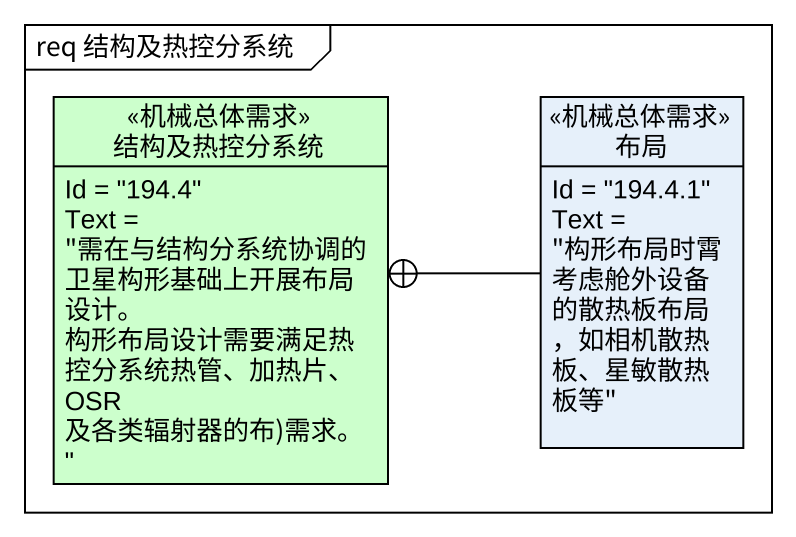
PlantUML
@startuml
mainframe req 结构及热控分系统
hide circle
hide empty members
class 结构及热控分系统 <<机械总体需求>> #CCFFCC {
  Id = "194.4"
  Text = "需在与结构分系统协调的卫星构形基础上开展布局设计。 构形布局设计需要满足热控分系统热管、加热片、OSR 及各类辐射器的布)需求。"
}
class 布局 <<机械总体需求>> {
  Id = "194.4.1"
  Text = "构形布局时霄考虑舱外设备的散热板布局，如相机散热板、星敏散热板等"
}
布局 -left-+ 结构及热控分系统
@enduml
